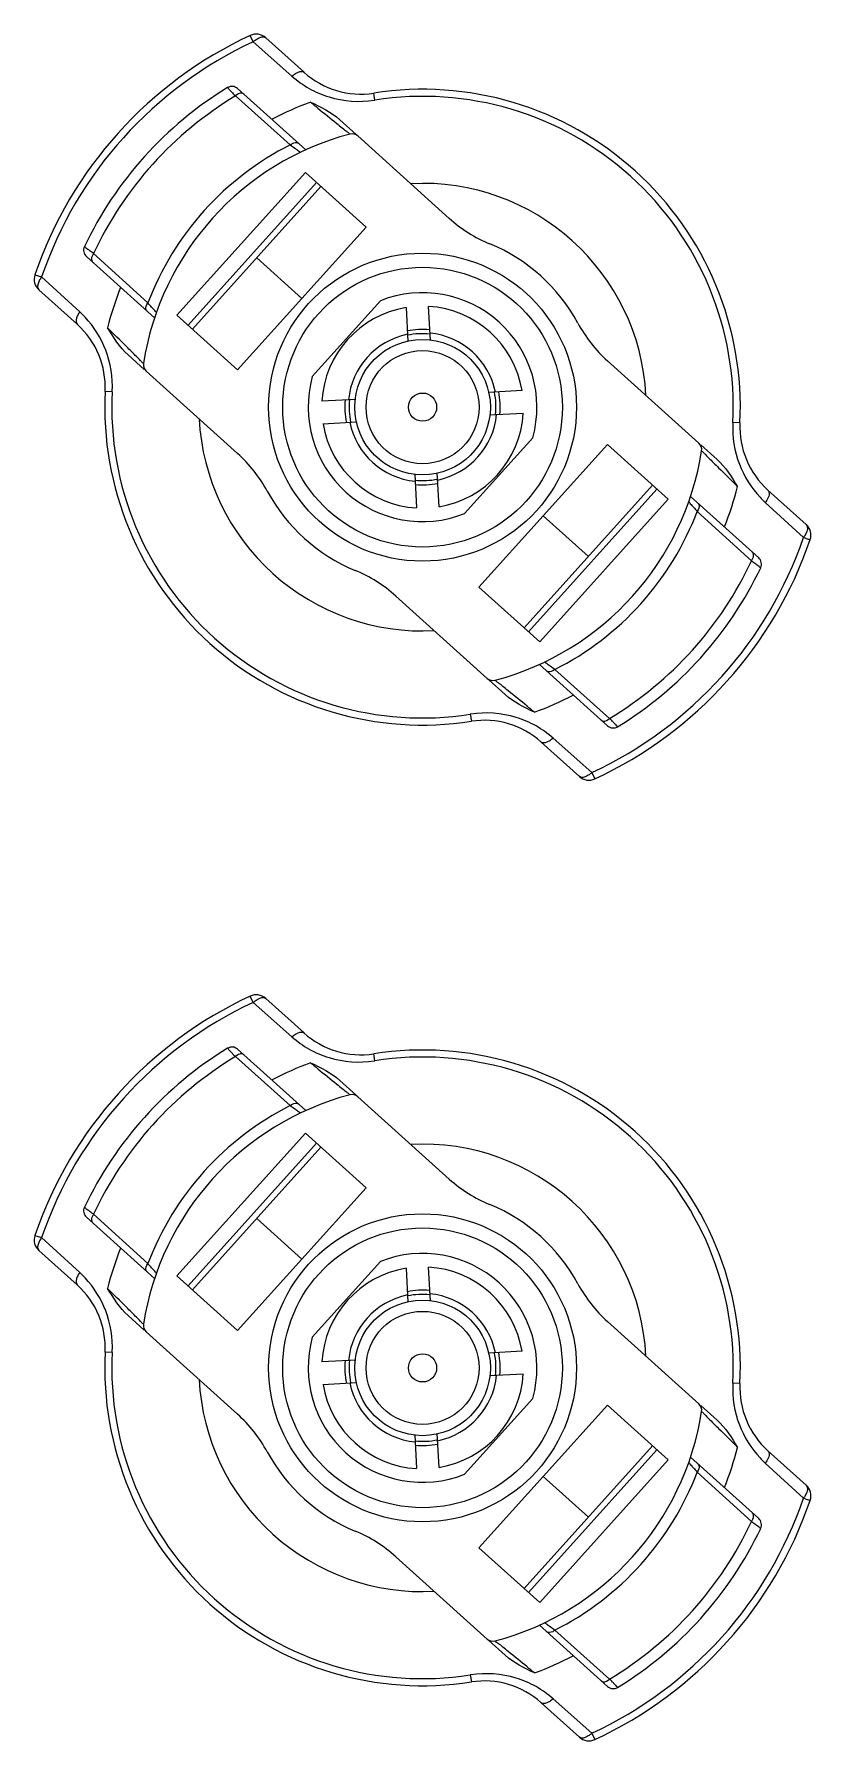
# Model space of a CAD drawing. Header units: millimetres. Extents: x 10297564 to 11610295, y -9287743 to -8409454.
# Drawn here: x 10494908 to 10495460, y -9075976 to -9074764 of the extents above; entities that cross this region are included whole.
import ezdxf

# ---------------------------------------------------------------- set-up
doc = ezdxf.new("R2010")
doc.units = ezdxf.units.MM
doc.header["$LTSCALE"] = 100
doc.layers.add('-0', color=7, linetype='Continuous')

# ---------------------------------------------------------------- blocks, each defined once
blk = doc.blocks.new('인버터 외형도')
at = {"layer": '-0', "linetype": 'Continuous'}
for p, q in [((94442.15, 55065.96), (94440.57, 55069.37)), ((94442.15, 55065.96), (94462.78, 55047.66)), ((94469.2, 55049.75), (94448.77, 55068.14)), ((94470.12, 55008.42), (94433.82, 55041.1)), ((94432.66, 55037.14), (94461.86, 55011.11)), ((94506.92, 55034.97), (94506.34, 55038.69)), ((94496.95, 55016.66), (94488.24, 55024.5)), ((94497.87, 55015.83), (94546.58, 54971.97)), ((94469.94, 54996.43), (94401.46, 54920.38)), ((94469.94, 54996.43), (94502.27, 54967.32)), ((94475.92, 54991.05), (94407.44, 54915)), ((94478.22, 54988.97), (94409.75, 54912.92)), ((94502.27, 54967.32), (94433.79, 54891.27)), ((94389.56, 54918.95), (94353.27, 54951.63)), ((94386.02, 54926.89), (94357.08, 54953.2)), ((94443.99, 54950.95), (94468.03, 54929.3)), ((94325.85, 54941.96), (94329.41, 54940.75)), ((94327.94, 54933.94), (94348.36, 54915.55)), ((94349.77, 54922.15), (94329.41, 54940.75)), ((94473.61, 54887.7), (94509.98, 54928.1)), ((94523.53, 54924.42), (94524.48, 54906.36)), ((94536.5, 54906.99), (94535.55, 54925.05)), ((94433.79, 54891.27), (94401.46, 54920.38)), ((94384.07, 54891.49), (94375.46, 54899.25)), ((94679.58, 54852.22), (94630.87, 54896.07)), ((94385.09, 54890.57), (94433.8, 54846.72)), ((94367, 54879.58), (94363.24, 54879.76)), ((94585.36, 54880.2), (94567.3, 54879.26)), ((94496.74, 54875.56), (94478.68, 54874.61)), ((94479.31, 54862.59), (94497.37, 54863.54)), ((94567.93, 54867.23), (94585.99, 54868.18)), ((94701.43, 54863.03), (94697.67, 54863.22)), ((94591.06, 54855.09), (94554.69, 54814.69)), ((94562.4, 54775.47), (94630.88, 54851.52)), ((94630.88, 54851.52), (94663.21, 54822.41)), ((94680.6, 54851.3), (94689.21, 54843.54)), ((94528.17, 54835.8), (94529.12, 54817.74)), ((94541.14, 54818.37), (94540.2, 54836.43)), ((94586.45, 54753.82), (94654.92, 54829.87)), ((94588.75, 54751.75), (94657.23, 54827.79)), ((94711.4, 54791.16), (94675.11, 54823.84)), ((94736.74, 54808.86), (94716.31, 54827.24)), ((94663.21, 54822.41), (94594.74, 54746.36)), ((94678.65, 54815.9), (94707.59, 54789.59)), ((94714.9, 54820.65), (94735.26, 54802.04)), ((94620.69, 54791.84), (94596.64, 54813.49)), ((94518.09, 54770.82), (94566.8, 54726.96)), ((94594.74, 54746.36), (94562.4, 54775.47)), ((94630.85, 54701.69), (94594.56, 54734.37)), ((94567.73, 54726.13), (94576.43, 54718.29)), ((94632.01, 54705.65), (94602.82, 54731.68)), ((94557.75, 54707.82), (94558.33, 54704.1)), ((94595.48, 54693.04), (94615.9, 54674.65)), ((94622.52, 54676.83), (94601.89, 54695.13)), ((94622.52, 54676.83), (94624.1, 54673.42)), ((94442.15, 54554.29), (94440.57, 54557.71)), ((94442.15, 54554.29), (94462.78, 54535.99)), ((94469.2, 54538.08), (94448.77, 54556.47)), ((94432.66, 54525.47), (94461.86, 54499.44)), ((94470.12, 54496.75), (94433.82, 54529.43)), ((94506.92, 54523.31), (94506.34, 54527.02)), ((94496.95, 54505), (94488.24, 54512.84)), ((94497.87, 54504.16), (94546.58, 54460.31)), ((94469.94, 54484.77), (94401.46, 54408.72)), ((94475.92, 54479.38), (94407.44, 54403.33)), ((94469.94, 54484.77), (94502.27, 54455.65)), ((94478.22, 54477.3), (94409.75, 54401.26)), ((94502.27, 54455.65), (94433.79, 54379.61)), ((94386.02, 54415.22), (94357.08, 54441.54)), ((94389.56, 54407.29), (94353.27, 54439.96)), ((94443.99, 54439.28), (94468.03, 54417.63)), ((94325.85, 54430.3), (94329.41, 54429.08)), ((94349.77, 54410.48), (94329.41, 54429.08)), ((94327.94, 54422.27), (94348.36, 54403.88)), ((94473.61, 54376.03), (94509.98, 54416.43)), ((94433.79, 54379.61), (94401.46, 54408.72)), ((94523.53, 54412.75), (94524.48, 54394.69)), ((94536.5, 54395.32), (94535.55, 54413.38)), ((94384.07, 54379.82), (94375.46, 54387.58)), ((94385.09, 54378.91), (94433.8, 54335.05)), ((94679.58, 54340.55), (94630.87, 54384.41)), ((94585.36, 54368.54), (94567.3, 54367.59)), ((94367, 54367.91), (94363.24, 54368.1)), ((94496.74, 54363.89), (94478.68, 54362.95)), ((94479.31, 54350.92), (94497.37, 54351.87)), ((94567.93, 54355.57), (94585.99, 54356.51)), ((94701.43, 54351.36), (94697.67, 54351.55)), ((94591.06, 54343.43), (94554.69, 54303.03)), ((94562.4, 54263.8), (94630.88, 54339.85)), ((94630.88, 54339.85), (94663.21, 54310.74)), ((94680.6, 54339.64), (94689.21, 54331.88)), ((94528.17, 54324.14), (94529.12, 54306.08)), ((94541.14, 54306.71), (94540.2, 54324.77)), ((94586.45, 54242.15), (94654.92, 54318.2)), ((94588.75, 54240.08), (94657.23, 54316.13)), ((94736.74, 54297.19), (94716.31, 54315.58)), ((94663.21, 54310.74), (94594.74, 54234.69)), ((94711.4, 54279.5), (94675.11, 54312.17)), ((94714.9, 54308.98), (94735.26, 54290.38)), ((94620.69, 54280.18), (94596.64, 54301.83)), ((94678.65, 54304.24), (94707.59, 54277.92)), ((94594.74, 54234.69), (94562.4, 54263.8)), ((94518.09, 54259.15), (94566.8, 54215.29)), ((94567.73, 54214.46), (94576.43, 54206.62)), ((94630.85, 54190.03), (94594.56, 54222.7)), ((94632.01, 54193.99), (94602.82, 54220.02)), ((94557.75, 54196.15), (94558.33, 54192.44)), ((94595.48, 54181.38), (94615.9, 54162.99)), ((94622.52, 54165.17), (94601.89, 54183.47)), ((94622.52, 54165.17), (94624.1, 54161.75))]:
    blk.add_line(p, q, dxfattribs=at)
for centre, radius in [((94532.34, 54871.4), 82.02), ((94532.34, 54871.4), 74.49), ((94532.34, 54871.4), 36.12), ((94532.34, 54871.4), 30.1), ((94532.34, 54871.4), 7.52), ((94532.34, 54359.73), 82.02), ((94532.34, 54359.73), 74.49), ((94532.34, 54359.73), 36.12), ((94532.34, 54359.73), 30.1), ((94532.34, 54359.73), 7.52)]:
    blk.add_circle(centre, radius, dxfattribs=at)
for centre, radius, start, end in [((94532.34, 54871.4), 218.21, 114.8676, 161.1324), ((94443.74, 55062.55), 7.52, 48.00002, 114.8676), ((94532.34, 54871.4), 214.45, 114.86886, 161.13137), ((94452.15, 55055.11), 14.76, 129.29615, 132.65506), ((94532.34, 54871.4), 199.4, 121.39845, 154.60155), ((94430.8, 55037.74), 4.51, 48, 121.39845), ((94499.4, 55083.3), 45.15, 227.99998, 278.83328), ((94532.34, 54871.4), 193.41, 121.02237, 154.97763), ((94654.98, 55248.79), 306.96, 223.18114, 223.59097), ((94532.34, 54871.4), 173.06, 110.16143, 117.59726), ((94532.34, 54871.4), 169.3, 357.16671, 98.83329), ((94500.09, 55074.24), 39.86, 279.43841, 279.86675), ((94532.34, 54871.4), 165.54, 357.16759, 98.83305), ((94532.34, 54871.4), 150.49, 104.88018, 171.11982), ((94494.85, 55012.48), 4.51, 48, 104.88018), ((94532.34, 54871.4), 156.48, 116.76957, 159.23012), ((94661.89, 55279.42), 334.64, 233.80746, 233.93166), ((94532.34, 54871.4), 119.18, 3, 93), ((94596.93, 55027.89), 75.24, 228, 247.57184), ((94356.29, 54954.98), 4.51, 154.60155, 228), ((94171.1, 54711.63), 304.87, 52.40839, 52.82099), ((94532.34, 54871.4), 94.06, 28.42816, 67.57184), ((94332.97, 54939.53), 7.52, 161.1324, 227.99998), ((94341.23, 54931.95), 14.73, 143.34326, 146.70726), ((94532.34, 54871.4), 173.06, 158.40274, 165.83857), ((94532.34, 54871.4), 60.95, 344.48364, 111.51636), ((94141.57, 54701.23), 332.65, 42.06884, 42.19356), ((94532.34, 54871.4), 53.75, 99.43017, 176.56979), ((94532.34, 54871.4), 53.75, 9.43018, 86.56983), ((94318.15, 54882), 45.15, 357.16671, 48.00001), ((94295.75, 54865.9), 77.98, 43.2552, 46.15519), ((94681.22, 54951.99), 75.24, 208.42816, 228), ((94532.34, 54871.4), 39.64, 101.73415, 174.26585), ((94532.34, 54871.4), 41.38, 84.6364, 101.3636), ((94532.34, 54871.4), 39.13, 84.24614, 101.75386), ((94532.34, 54871.4), 39.64, 11.73415, 84.26585), ((94388.11, 54893.93), 4.51, 171.11982, 228), ((94532.34, 54871.4), 60.95, 164.48364, 291.51636), ((94532.34, 54871.4), 169.3, 177.16671, 278.83329), ((94532.34, 54871.4), 165.54, 177.16759, 278.83305), ((94325.6, 54882.32), 41.49, 356.21331, 356.63414), ((94532.34, 54871.4), 39.13, 354.24614, 11.75386), ((94532.34, 54871.4), 41.38, 354.6364, 11.3636), ((94532.34, 54871.4), 41.38, 174.6364, 191.3636), ((94532.34, 54871.4), 39.13, 174.24614, 191.75386), ((94532.34, 54871.4), 119.18, 183, 273), ((94532.34, 54871.4), 53.75, 189.43018, 266.56983), ((94532.34, 54871.4), 39.64, 191.73415, 264.26585), ((94532.34, 54871.4), 39.64, 281.73415, 354.26585), ((94532.34, 54871.4), 53.75, 279.43017, 356.56979), ((94739.14, 54860.48), 41.56, 176.21907, 176.63928), ((94746.52, 54860.8), 45.15, 177.16671, 228.00002), ((94676.56, 54848.86), 4.51, 351.11982, 48), ((94383.45, 54790.8), 75.24, 28.42816, 48), ((94532.34, 54871.4), 150.49, 284.88018, 351.11982), ((94532.34, 54871.4), 39.13, 264.24614, 281.75386), ((94532.34, 54871.4), 94.06, 208.42816, 247.57184), ((94532.34, 54871.4), 41.38, 264.6364, 281.3636), ((94532.34, 54871.4), 173.06, 338.40274, 345.83857), ((94768.92, 54876.88), 77.97, 223.25525, 226.15551), ((94532.34, 54871.4), 156.48, 296.76957, 339.23012), ((94923.1, 55041.56), 332.65, 222.06884, 222.19356), ((94731.7, 54803.26), 7.52, 341.1324, 47.99998), ((94532.34, 54871.4), 214.45, 294.86846, 341.13116), ((94532.34, 54871.4), 218.21, 294.8676, 341.1324), ((94723.7, 54810.63), 14.41, 323.32345, 326.80304), ((94532.34, 54871.4), 193.41, 301.02237, 334.97763), ((94893.57, 55031.16), 304.87, 232.40839, 232.82099), ((94708.38, 54787.81), 4.51, 334.60155, 48), ((94467.74, 54714.9), 75.24, 48, 67.57184), ((94532.34, 54871.4), 199.4, 301.39845, 334.60155), ((94402.78, 54463.37), 334.64, 53.80746, 53.93166), ((94569.82, 54730.32), 4.51, 228, 284.88018), ((94532.34, 54871.4), 173.06, 290.16143, 297.59726), ((94564.59, 54668.48), 39.93, 99.4331, 99.86081), ((94409.69, 54494), 306.96, 43.18114, 43.59097), ((94565.27, 54659.49), 45.15, 47.99998, 98.83328), ((94633.87, 54705.05), 4.51, 228, 301.39845), ((94620.93, 54680.24), 7.52, 228.00002, 294.8676), ((94612.51, 54687.7), 14.77, 309.29306, 312.64696), ((94532.34, 54359.73), 218.21, 114.8676, 161.1324), ((94532.34, 54359.73), 214.45, 114.86886, 161.13137), ((94443.74, 54550.88), 7.52, 48.00002, 114.8676), ((94452.15, 54543.44), 14.76, 129.29615, 132.65506), ((94499.4, 54571.63), 45.15, 227.99998, 278.83328), ((94532.34, 54359.73), 199.4, 121.39845, 154.60155), ((94532.34, 54359.73), 193.41, 121.02237, 154.97763), ((94430.8, 54526.08), 4.51, 48, 121.39845), ((94654.98, 54737.12), 306.96, 223.18114, 223.59097), ((94532.34, 54359.73), 169.3, 357.16671, 98.83329), ((94500.09, 54562.57), 39.86, 279.43841, 279.86675), ((94532.34, 54359.73), 165.54, 357.16759, 98.83305), ((94532.34, 54359.73), 173.06, 110.16143, 117.59726), ((94532.34, 54359.73), 150.49, 104.88018, 171.11982), ((94494.85, 54500.81), 4.51, 48, 104.88018), ((94532.34, 54359.73), 156.48, 116.76957, 159.23012), ((94661.89, 54767.75), 334.64, 233.80746, 233.93166), ((94532.34, 54359.73), 119.18, 3, 93), ((94596.93, 54516.22), 75.24, 228, 247.57184), ((94356.29, 54443.32), 4.51, 154.60155, 228), ((94171.1, 54199.96), 304.87, 52.40839, 52.82099), ((94532.34, 54359.73), 94.06, 28.42816, 67.57184), ((94332.97, 54427.86), 7.52, 161.1324, 227.99998), ((94341.23, 54420.29), 14.73, 143.34326, 146.70726), ((94532.34, 54359.73), 173.06, 158.40274, 165.83857), ((94532.34, 54359.73), 60.95, 344.48364, 111.51636), ((94295.75, 54354.24), 77.98, 43.2552, 46.15519), ((94141.57, 54189.57), 332.65, 42.06884, 42.19356), ((94532.34, 54359.73), 53.75, 99.43017, 176.56979), ((94532.34, 54359.73), 53.75, 9.43018, 86.56983), ((94318.15, 54370.33), 45.15, 357.16671, 48.00001), ((94532.34, 54359.73), 39.64, 101.73415, 174.26585), ((94532.34, 54359.73), 41.38, 84.6364, 101.3636), ((94532.34, 54359.73), 39.13, 84.24614, 101.75386), ((94532.34, 54359.73), 39.64, 11.73415, 84.26585), ((94681.22, 54440.33), 75.24, 208.42816, 228), ((94388.11, 54382.26), 4.51, 171.11982, 228), ((94532.34, 54359.73), 60.95, 164.48364, 291.51636), ((94532.34, 54359.73), 169.3, 177.16671, 278.83329), ((94532.34, 54359.73), 165.54, 177.16759, 278.83305), ((94325.6, 54370.65), 41.49, 356.21331, 356.63414), ((94532.34, 54359.73), 41.38, 174.6364, 191.3636), ((94532.34, 54359.73), 39.13, 174.24614, 191.75386), ((94532.34, 54359.73), 39.13, 354.24614, 11.75386), ((94532.34, 54359.73), 41.38, 354.6364, 11.3636), ((94532.34, 54359.73), 119.18, 183, 273), ((94532.34, 54359.73), 53.75, 189.43018, 266.56983), ((94532.34, 54359.73), 39.64, 191.73415, 264.26585), ((94532.34, 54359.73), 39.64, 281.73415, 354.26585), ((94532.34, 54359.73), 53.75, 279.43017, 356.56979), ((94739.14, 54348.81), 41.56, 176.21907, 176.63928), ((94746.52, 54349.13), 45.15, 177.16671, 228.00002), ((94383.45, 54279.13), 75.24, 28.42816, 48), ((94532.34, 54359.73), 150.49, 284.88018, 351.11982), ((94676.56, 54337.2), 4.51, 351.11982, 48), ((94532.34, 54359.73), 94.06, 208.42816, 247.57184), ((94532.34, 54359.73), 39.13, 264.24614, 281.75386), ((94532.34, 54359.73), 41.38, 264.6364, 281.3636), ((94532.34, 54359.73), 173.06, 338.40274, 345.83857), ((94923.1, 54529.89), 332.65, 222.06884, 222.19356), ((94768.92, 54365.22), 77.97, 223.25525, 226.15551), ((94532.34, 54359.73), 156.48, 296.76957, 339.23012), ((94731.7, 54291.6), 7.52, 341.1324, 47.99998), ((94532.34, 54359.73), 214.45, 294.86846, 341.13116), ((94532.34, 54359.73), 218.21, 294.8676, 341.1324), ((94723.7, 54298.97), 14.41, 323.32345, 326.80304), ((94532.34, 54359.73), 193.41, 301.02237, 334.97763), ((94893.57, 54519.5), 304.87, 232.40839, 232.82099), ((94708.38, 54276.14), 4.51, 334.60155, 48), ((94467.74, 54203.23), 75.24, 48, 67.57184), ((94532.34, 54359.73), 199.4, 301.39845, 334.60155), ((94569.82, 54218.65), 4.51, 228, 284.88018), ((94402.78, 53951.71), 334.64, 53.80746, 53.93166), ((94532.34, 54359.73), 173.06, 290.16143, 297.59726), ((94564.59, 54156.82), 39.93, 99.4331, 99.86081), ((94565.27, 54147.83), 45.15, 47.99998, 98.83328), ((94633.87, 54193.38), 4.51, 228, 301.39845), ((94409.69, 53982.34), 306.96, 43.18114, 43.59097), ((94620.93, 54168.58), 7.52, 228.00002, 294.8676), ((94612.51, 54176.03), 14.77, 309.29306, 312.64696)]:
    blk.add_arc(centre, radius, start, end, dxfattribs=at)
for points, knots in [([(94442.8, 55066.53), (94443.36, 55066.98), (94444.97, 55068.16), (94447.73, 55069.08), (94448.77, 55068.14)], [0, 0, 0, 0, 0.338702, 1, 1, 1, 1]), ([(94462.78, 55047.66), (94463.35, 55048.17), (94465.03, 55049.52), (94468.05, 55050.78), (94469.2, 55049.75)], [0, 0, 0, 0, 0.332084, 1, 1, 1, 1]), ([(94431.15, 55038.73), (94430.77, 55039.14), (94430.1, 55039.81), (94429.27, 55040.83), (94428.73, 55041.14), (94428.53, 55041.64), (94428.45, 55041.6)], [0, 0, 0, 0, 0.424919, 0.740108, 0.93407, 1, 1, 1, 1]), ([(94462.78, 55047.66), (94465.63, 55045.26), (94471.77, 55040.72), (94486.27, 55034.65), (94498.68, 55033.6), (94506.62, 55034.92)], [0, 0, 0, 0, 0.238069, 0.484653, 1, 1, 1, 1]), ([(94437.08, 55038.16), (94436.85, 55038.37), (94435.29, 55039.03), (94433.61, 55038), (94432.66, 55037.14)], [0, 0, 0, 0, 0.196664, 1, 1, 1, 1]), ([(94472.69, 55033.85), (94474, 55032.79), (94478.66, 55028.98), (94483.32, 55025.17), (94486.69, 55022.46)], [0, 0, 0, 0, 0.281113, 1, 1, 1, 1]), ([(94486.69, 55022.46), (94487.66, 55021.68), (94489.38, 55020.37), (94491.52, 55018.41), (94492.95, 55017.7), (94493.49, 55016.79), (94493.69, 55016.84)], [0, 0, 0, 0, 0.416449, 0.733013, 0.931329, 1, 1, 1, 1]), ([(94461.86, 55011.11), (94462.21, 55011.41), (94463.36, 55012.27), (94465.33, 55012.73), (94466.1, 55012.04)], [0, 0, 0, 0, 0.312788, 1, 1, 1, 1]), ([(94464.87, 55008.92), (94465.48, 55008.48), (94466.25, 55007.78), (94467.1, 55007.43), (94467.3, 55007.11), (94467.37, 55007.14)], [0, 0, 0, 0, 0.736988, 0.932727, 1, 1, 1, 1]), ([(94352.21, 54956.92), (94352.17, 54956.84), (94352.69, 54956.69), (94353.06, 54956.18), (94354.16, 54955.47), (94354.89, 54954.87), (94355.34, 54954.53)], [0, 0, 0, 0, 0.065935, 0.259896, 0.575085, 1, 1, 1, 1]), ([(94357.08, 54953.2), (94356.79, 54952.8), (94355.99, 54951.52), (94355.73, 54949.41), (94356.52, 54948.7)], [0, 0, 0, 0, 0.318855, 1, 1, 1, 1]), ([(94328.92, 54940.04), (94328.52, 54939.44), (94327.52, 54937.72), (94326.89, 54934.87), (94327.94, 54933.94)], [0, 0, 0, 0, 0.338669, 1, 1, 1, 1]), ([(94385.54, 54922.57), (94385.33, 54922.76), (94384.56, 54924.18), (94385.32, 54925.87), (94386.02, 54926.89)], [0, 0, 0, 0, 0.191653, 1, 1, 1, 1]), ([(94390.55, 54921.82), (94390.57, 54921.89), (94390.23, 54922.06), (94389.79, 54922.87), (94389.01, 54923.56), (94388.51, 54924.12)], [0, 0, 0, 0, 0.067289, 0.263023, 1, 1, 1, 1]), ([(94349.77, 54922.15), (94349.32, 54921.52), (94348.15, 54919.72), (94347.21, 54916.58), (94348.36, 54915.55)], [0, 0, 0, 0, 0.332083, 1, 1, 1, 1]), ([(94367.02, 54879.88), (94367.45, 54887.24), (94365.05, 54901.83), (94357.29, 54914.29), (94352.55, 54919.34)], [0, 0, 0, 0, 0.515411, 1, 1, 1, 1]), ([(94377.33, 54901), (94376.42, 54901.91), (94372.18, 54906.19), (94367.86, 54910.38), (94364.53, 54913.74)], [0, 0, 0, 0, 0.214659, 1, 1, 1, 1]), ([(94383.65, 54894.63), (94383.68, 54894.83), (94382.71, 54895.27), (94381.86, 54896.62), (94379.69, 54898.54), (94378.21, 54900.11), (94377.33, 54901)], [0, 0, 0, 0, 0.068681, 0.266975, 0.583551, 1, 1, 1, 1]), ([(94697.65, 54862.91), (94697.22, 54855.56), (94699.62, 54840.96), (94707.39, 54828.5), (94712.13, 54823.45)], [0, 0, 0, 0, 0.515411, 1, 1, 1, 1]), ([(94681.02, 54848.16), (94680.99, 54847.96), (94681.96, 54847.52), (94682.82, 54846.17), (94684.98, 54844.25), (94686.46, 54842.68), (94687.34, 54841.79)], [0, 0, 0, 0, 0.068681, 0.266975, 0.583551, 1, 1, 1, 1]), ([(94687.34, 54841.79), (94688.25, 54840.88), (94692.49, 54836.6), (94696.81, 54832.41), (94700.14, 54829.05)], [0, 0, 0, 0, 0.214659, 1, 1, 1, 1]), ([(94716.31, 54827.24), (94716.6, 54826.98), (94717.62, 54824.66), (94716.06, 54822.24), (94714.9, 54820.65)], [0, 0, 0, 0, 0.166451, 1, 1, 1, 1]), ([(94674.13, 54820.97), (94674.1, 54820.91), (94674.44, 54820.73), (94674.88, 54819.92), (94675.66, 54819.24), (94676.16, 54818.68)], [0, 0, 0, 0, 0.067289, 0.263023, 1, 1, 1, 1]), ([(94679.13, 54820.22), (94679.35, 54820.03), (94680.12, 54818.61), (94679.35, 54816.92), (94678.65, 54815.9)], [0, 0, 0, 0, 0.191653, 1, 1, 1, 1]), ([(94736.74, 54808.85), (94737.02, 54808.6), (94738.01, 54806.51), (94736.73, 54804.23), (94735.76, 54802.75)], [0, 0, 0, 0, 0.177307, 1, 1, 1, 1]), ([(94735.26, 54802.04), (94735.77, 54801.97), (94736.59, 54801.57), (94737.77, 54801.11), (94738.35, 54801.12), (94738.79, 54800.75), (94738.82, 54800.83)], [0, 0, 0, 0, 0.41407, 0.731866, 0.931777, 1, 1, 1, 1]), ([(94707.59, 54789.59), (94707.88, 54789.99), (94708.68, 54791.27), (94708.94, 54793.38), (94708.15, 54794.09)], [0, 0, 0, 0, 0.318855, 1, 1, 1, 1]), ([(94712.46, 54785.87), (94712.5, 54785.95), (94711.98, 54786.1), (94711.62, 54786.61), (94710.51, 54787.32), (94709.78, 54787.92), (94709.33, 54788.26)], [0, 0, 0, 0, 0.065935, 0.259896, 0.575085, 1, 1, 1, 1]), ([(94599.8, 54733.87), (94599.19, 54734.31), (94598.42, 54735.01), (94597.57, 54735.36), (94597.37, 54735.68), (94597.31, 54735.65)], [0, 0, 0, 0, 0.736988, 0.932727, 1, 1, 1, 1]), ([(94577.98, 54720.33), (94577.01, 54721.11), (94575.29, 54722.42), (94573.15, 54724.38), (94571.72, 54725.09), (94571.18, 54726.01), (94570.98, 54725.95)], [0, 0, 0, 0, 0.416449, 0.733013, 0.931329, 1, 1, 1, 1]), ([(94602.82, 54731.68), (94602.46, 54731.38), (94601.31, 54730.53), (94599.34, 54730.07), (94598.57, 54730.76)], [0, 0, 0, 0, 0.312788, 1, 1, 1, 1]), ([(94591.98, 54708.94), (94590.67, 54710), (94586.01, 54713.81), (94581.35, 54717.62), (94577.98, 54720.33)], [0, 0, 0, 0, 0.281113, 1, 1, 1, 1]), ([(94601.89, 54695.13), (94599.04, 54697.53), (94592.9, 54702.07), (94578.4, 54708.14), (94566, 54709.19), (94558.05, 54707.87)], [0, 0, 0, 0, 0.238069, 0.484653, 1, 1, 1, 1]), ([(94627.59, 54704.63), (94627.82, 54704.42), (94629.38, 54703.77), (94631.06, 54704.79), (94632.01, 54705.65)], [0, 0, 0, 0, 0.196664, 1, 1, 1, 1]), ([(94633.52, 54704.06), (94633.9, 54703.65), (94634.57, 54702.99), (94635.4, 54701.96), (94635.94, 54701.65), (94636.15, 54701.15), (94636.22, 54701.2)], [0, 0, 0, 0, 0.424919, 0.740108, 0.93407, 1, 1, 1, 1]), ([(94601.89, 54695.13), (94601.32, 54694.62), (94599.65, 54693.27), (94596.62, 54692.01), (94595.48, 54693.04)], [0, 0, 0, 0, 0.332084, 1, 1, 1, 1]), ([(94621.87, 54676.27), (94621.31, 54675.81), (94619.71, 54674.64), (94616.94, 54673.71), (94615.9, 54674.65)], [0, 0, 0, 0, 0.338712, 1, 1, 1, 1]), ([(94442.8, 54554.86), (94443.36, 54555.32), (94444.97, 54556.49), (94447.73, 54557.41), (94448.77, 54556.47)], [0, 0, 0, 0, 0.338702, 1, 1, 1, 1]), ([(94462.78, 54535.99), (94463.35, 54536.51), (94465.03, 54537.85), (94468.05, 54539.12), (94469.2, 54538.08)], [0, 0, 0, 0, 0.332084, 1, 1, 1, 1]), ([(94462.78, 54535.99), (94465.63, 54533.6), (94471.77, 54529.05), (94486.27, 54522.99), (94498.68, 54521.93), (94506.62, 54523.26)], [0, 0, 0, 0, 0.238069, 0.484653, 1, 1, 1, 1]), ([(94431.15, 54527.07), (94430.77, 54527.47), (94430.1, 54528.14), (94429.27, 54529.17), (94428.73, 54529.47), (94428.53, 54529.97), (94428.45, 54529.93)], [0, 0, 0, 0, 0.424919, 0.740108, 0.93407, 1, 1, 1, 1]), ([(94437.08, 54526.5), (94436.85, 54526.71), (94435.29, 54527.36), (94433.61, 54526.33), (94432.66, 54525.47)], [0, 0, 0, 0, 0.196664, 1, 1, 1, 1]), ([(94472.69, 54522.19), (94474, 54521.13), (94478.66, 54517.32), (94483.32, 54513.51), (94486.69, 54510.79)], [0, 0, 0, 0, 0.281113, 1, 1, 1, 1]), ([(94486.69, 54510.79), (94487.66, 54510.01), (94489.38, 54508.7), (94491.52, 54506.75), (94492.95, 54506.04), (94493.49, 54505.12), (94493.69, 54505.17)], [0, 0, 0, 0, 0.416449, 0.733013, 0.931329, 1, 1, 1, 1]), ([(94461.86, 54499.44), (94462.21, 54499.75), (94463.36, 54500.6), (94465.33, 54501.06), (94466.1, 54500.37)], [0, 0, 0, 0, 0.312788, 1, 1, 1, 1]), ([(94464.87, 54497.26), (94465.48, 54496.82), (94466.25, 54496.11), (94467.1, 54495.76), (94467.3, 54495.44), (94467.37, 54495.47)], [0, 0, 0, 0, 0.736988, 0.932727, 1, 1, 1, 1]), ([(94352.21, 54445.25), (94352.17, 54445.18), (94352.69, 54445.02), (94353.06, 54444.52), (94354.16, 54443.8), (94354.89, 54443.21), (94355.34, 54442.87)], [0, 0, 0, 0, 0.065935, 0.259896, 0.575085, 1, 1, 1, 1]), ([(94357.08, 54441.54), (94356.79, 54441.13), (94355.99, 54439.86), (94355.73, 54437.75), (94356.52, 54437.03)], [0, 0, 0, 0, 0.318855, 1, 1, 1, 1]), ([(94328.92, 54428.37), (94328.52, 54427.77), (94327.52, 54426.05), (94326.89, 54423.21), (94327.94, 54422.27)], [0, 0, 0, 0, 0.338669, 1, 1, 1, 1]), ([(94385.54, 54410.9), (94385.33, 54411.1), (94384.56, 54412.51), (94385.32, 54414.21), (94386.02, 54415.22)], [0, 0, 0, 0, 0.191653, 1, 1, 1, 1]), ([(94349.77, 54410.48), (94349.32, 54409.86), (94348.15, 54408.05), (94347.21, 54404.91), (94348.36, 54403.88)], [0, 0, 0, 0, 0.332083, 1, 1, 1, 1]), ([(94367.02, 54368.21), (94367.45, 54375.57), (94365.05, 54390.16), (94357.29, 54402.62), (94352.55, 54407.68)], [0, 0, 0, 0, 0.515411, 1, 1, 1, 1]), ([(94390.55, 54410.15), (94390.57, 54410.22), (94390.23, 54410.39), (94389.79, 54411.2), (94389.01, 54411.89), (94388.51, 54412.45)], [0, 0, 0, 0, 0.067289, 0.263023, 1, 1, 1, 1]), ([(94377.33, 54389.33), (94376.42, 54390.25), (94372.18, 54394.52), (94367.86, 54398.72), (94364.53, 54402.07)], [0, 0, 0, 0, 0.214659, 1, 1, 1, 1]), ([(94383.65, 54382.96), (94383.68, 54383.16), (94382.71, 54383.61), (94381.86, 54384.95), (94379.69, 54386.88), (94378.21, 54388.45), (94377.33, 54389.33)], [0, 0, 0, 0, 0.068681, 0.266975, 0.583551, 1, 1, 1, 1]), ([(94697.65, 54351.25), (94697.22, 54343.89), (94699.62, 54329.3), (94707.39, 54316.84), (94712.13, 54311.78)], [0, 0, 0, 0, 0.515411, 1, 1, 1, 1]), ([(94681.02, 54336.5), (94680.99, 54336.3), (94681.96, 54335.85), (94682.82, 54334.51), (94684.98, 54332.58), (94686.46, 54331.01), (94687.34, 54330.13)], [0, 0, 0, 0, 0.068681, 0.266975, 0.583551, 1, 1, 1, 1]), ([(94687.34, 54330.13), (94688.25, 54329.21), (94692.49, 54324.94), (94696.81, 54320.74), (94700.14, 54317.39)], [0, 0, 0, 0, 0.214659, 1, 1, 1, 1]), ([(94716.31, 54315.58), (94716.6, 54315.32), (94717.62, 54313), (94716.06, 54310.57), (94714.9, 54308.98)], [0, 0, 0, 0, 0.166451, 1, 1, 1, 1]), ([(94674.13, 54309.3), (94674.1, 54309.24), (94674.44, 54309.07), (94674.88, 54308.26), (94675.66, 54307.57), (94676.16, 54307.01)], [0, 0, 0, 0, 0.067289, 0.263023, 1, 1, 1, 1]), ([(94679.13, 54308.56), (94679.35, 54308.36), (94680.12, 54306.95), (94679.35, 54305.25), (94678.65, 54304.24)], [0, 0, 0, 0, 0.191653, 1, 1, 1, 1]), ([(94736.74, 54297.19), (94737.02, 54296.93), (94738.01, 54294.85), (94736.73, 54292.57), (94735.76, 54291.08)], [0, 0, 0, 0, 0.177307, 1, 1, 1, 1]), ([(94735.26, 54290.38), (94735.77, 54290.3), (94736.59, 54289.9), (94737.77, 54289.45), (94738.35, 54289.45), (94738.79, 54289.08), (94738.82, 54289.16)], [0, 0, 0, 0, 0.41407, 0.731866, 0.931777, 1, 1, 1, 1]), ([(94707.59, 54277.92), (94707.88, 54278.33), (94708.68, 54279.6), (94708.94, 54281.71), (94708.15, 54282.43)], [0, 0, 0, 0, 0.318855, 1, 1, 1, 1]), ([(94712.46, 54274.21), (94712.5, 54274.28), (94711.98, 54274.44), (94711.62, 54274.94), (94710.51, 54275.66), (94709.78, 54276.25), (94709.33, 54276.59)], [0, 0, 0, 0, 0.065935, 0.259896, 0.575085, 1, 1, 1, 1]), ([(94599.8, 54222.2), (94599.19, 54222.64), (94598.42, 54223.34), (94597.57, 54223.7), (94597.37, 54224.02), (94597.31, 54223.99)], [0, 0, 0, 0, 0.736988, 0.932727, 1, 1, 1, 1]), ([(94577.98, 54208.67), (94577.01, 54209.45), (94575.29, 54210.76), (94573.15, 54212.71), (94571.72, 54213.42), (94571.18, 54214.34), (94570.98, 54214.29)], [0, 0, 0, 0, 0.416449, 0.733013, 0.931329, 1, 1, 1, 1]), ([(94602.82, 54220.02), (94602.46, 54219.71), (94601.31, 54218.86), (94599.34, 54218.4), (94598.57, 54219.09)], [0, 0, 0, 0, 0.312788, 1, 1, 1, 1]), ([(94591.98, 54197.27), (94590.67, 54198.33), (94586.01, 54202.14), (94581.35, 54205.95), (94577.98, 54208.67)], [0, 0, 0, 0, 0.281113, 1, 1, 1, 1]), ([(94601.89, 54183.47), (94599.04, 54185.86), (94592.9, 54190.41), (94578.4, 54196.47), (94566, 54197.52), (94558.05, 54196.2)], [0, 0, 0, 0, 0.238069, 0.484653, 1, 1, 1, 1]), ([(94627.59, 54192.96), (94627.82, 54192.75), (94629.38, 54192.1), (94631.06, 54193.13), (94632.01, 54193.99)], [0, 0, 0, 0, 0.196664, 1, 1, 1, 1]), ([(94633.52, 54192.39), (94633.9, 54191.98), (94634.57, 54191.32), (94635.4, 54190.29), (94635.94, 54189.99), (94636.15, 54189.48), (94636.22, 54189.53)], [0, 0, 0, 0, 0.424919, 0.740108, 0.93407, 1, 1, 1, 1]), ([(94601.89, 54183.47), (94601.32, 54182.95), (94599.65, 54181.61), (94596.62, 54180.34), (94595.48, 54181.38)], [0, 0, 0, 0, 0.332084, 1, 1, 1, 1]), ([(94621.87, 54164.6), (94621.31, 54164.14), (94619.71, 54162.97), (94616.94, 54162.05), (94615.9, 54162.99)], [0, 0, 0, 0, 0.338712, 1, 1, 1, 1])]:
    blk.add_open_spline(points, degree=3, knots=knots, dxfattribs=at)
for points in [[(94472.69, 55033.85), (94478.17, 55031.3), (94483.74, 55028.54), (94488.24, 55024.5)], [(94461.85, 55011.11), (94462.67, 55010.53), (94463.48, 55009.94), (94464.29, 55009.35)], [(94388.02, 54924.65), (94387.35, 54925.39), (94386.68, 54926.13), (94386.02, 54926.89)], [(94375.46, 54899.25), (94370.97, 54903.3), (94367.64, 54908.55), (94364.53, 54913.74)], [(94689.21, 54843.54), (94693.7, 54839.49), (94697.03, 54834.24), (94700.14, 54829.05)], [(94676.65, 54818.14), (94677.32, 54817.4), (94677.99, 54816.66), (94678.65, 54815.9)], [(94602.82, 54731.68), (94602, 54732.26), (94601.19, 54732.85), (94600.39, 54733.44)], [(94591.98, 54708.94), (94586.5, 54711.49), (94580.93, 54714.25), (94576.43, 54718.29)], [(94472.69, 54522.19), (94478.17, 54519.64), (94483.74, 54516.88), (94488.24, 54512.84)], [(94461.85, 54499.44), (94462.67, 54498.87), (94463.48, 54498.28), (94464.29, 54497.69)], [(94388.02, 54412.99), (94387.35, 54413.73), (94386.68, 54414.47), (94386.02, 54415.22)], [(94375.46, 54387.58), (94370.97, 54391.63), (94367.64, 54396.88), (94364.53, 54402.07)], [(94689.21, 54331.88), (94693.7, 54327.83), (94697.03, 54322.58), (94700.14, 54317.39)], [(94676.65, 54306.47), (94677.32, 54305.73), (94677.99, 54304.99), (94678.65, 54304.24)], [(94602.82, 54220.02), (94602, 54220.59), (94601.19, 54221.18), (94600.39, 54221.77)], [(94591.98, 54197.27), (94586.5, 54199.82), (94580.93, 54202.58), (94576.43, 54206.62)]]:
    blk.add_open_spline(points, degree=3, dxfattribs=at)

msp = doc.modelspace()

# ---------------------------------------------------------------- block references
at = {"xscale": 1.333333333333333, "yscale": 1.333333333333333, "zscale": 1.333333333333333}
msp.add_blockref('인버터 외형도', (10369140.6, -9148191), dxfattribs=at)

doc.saveas('drawing.dxf')
